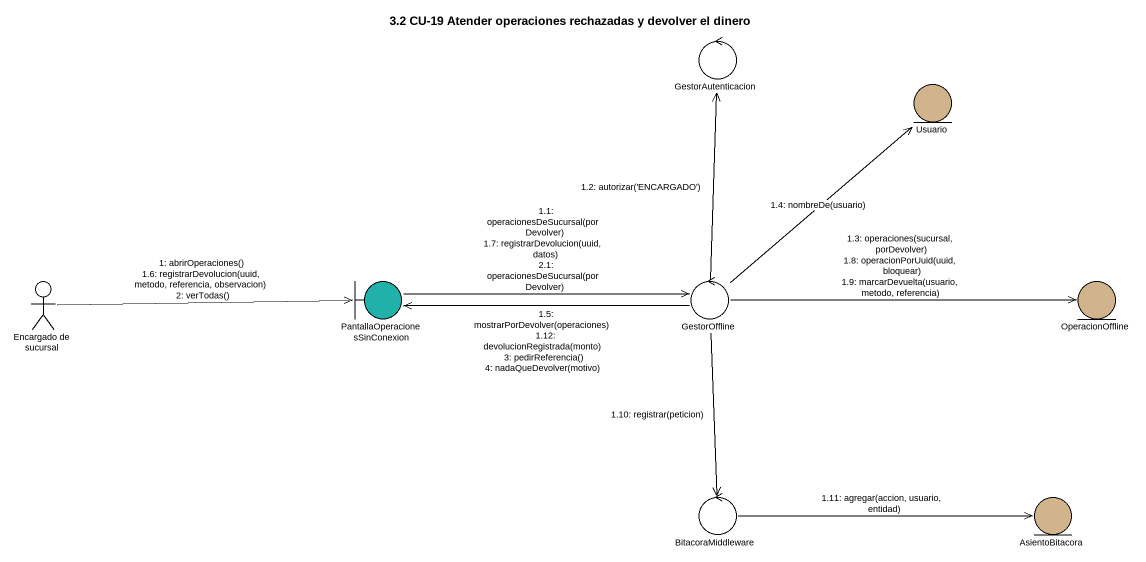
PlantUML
@startuml
title 3.2 CU-19 Atender operaciones rechazadas y devolver el dinero
control GestorAutenticacion
entity Usuario #D2B48C
actor "Encargado de sucursal" as Encargado_de_sucursal
boundary "PantallaOperacionesSinConexion" as PantallaOperacionesSinConexi #20B2AA
control GestorOffline
entity OperacionOffline #D2B48C
control BitacoraMiddleware
entity AsientoBitacora #D2B48C
Encargado_de_sucursal -right-> PantallaOperacionesSinConexi : 1: abrirOperaciones()\n1.6: registrarDevolucion(uuid, metodo, referencia, observacion)\n2: verTodas()
PantallaOperacionesSinConexi -right-> GestorOffline : 1.1: operacionesDeSucursal(porDevolver)\n1.7: registrarDevolucion(uuid, datos)\n2.1: operacionesDeSucursal(porDevolver)
GestorOffline -up-> GestorAutenticacion : 1.2: autorizar('ENCARGADO')
GestorOffline -right-> OperacionOffline : 1.3: operaciones(sucursal, porDevolver)\n1.8: operacionPorUuid(uuid, bloquear)\n1.9: marcarDevuelta(usuario, metodo, referencia)
GestorOffline -up-> Usuario : 1.4: nombreDe(usuario)
GestorOffline -left-> PantallaOperacionesSinConexi : 1.5: mostrarPorDevolver(operaciones)\n1.12: devolucionRegistrada(monto)\n3: pedirReferencia()\n4: nadaQueDevolver(motivo)
GestorOffline --> BitacoraMiddleware : 1.10: registrar(peticion)
BitacoraMiddleware -right-> AsientoBitacora : 1.11: agregar(accion, usuario, entidad)
@enduml
